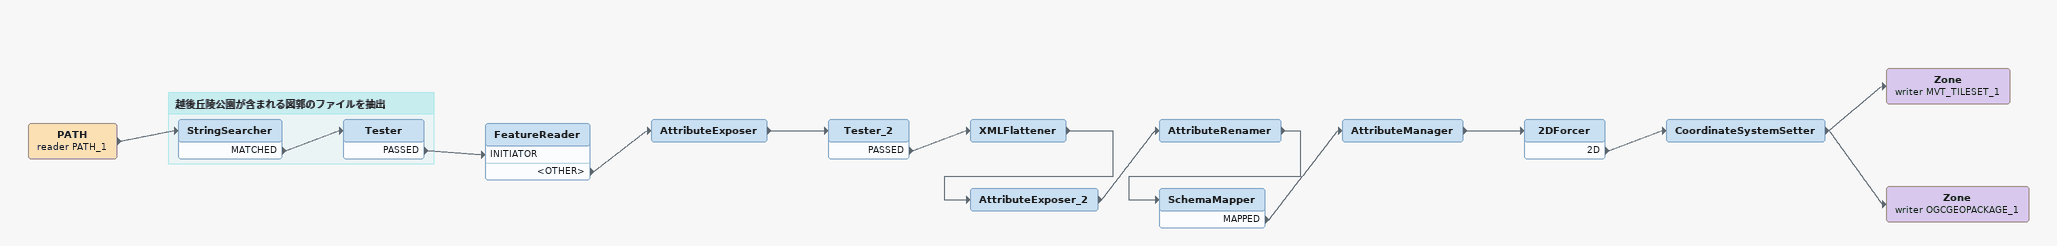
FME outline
PATH (reader PATH_1)
    -> StringSearcher
FeatureReader
    <OTHER> -> AttributeExposer
AttributeExposer
    -> Tester_2
Tester_2
    PASSED -> XMLFlattener
XMLFlattener
    -> AttributeExposer_2
AttributeExposer_2
    -> AttributeRenamer
AttributeRenamer
    -> SchemaMapper
SchemaMapper
    MAPPED -> AttributeManager
AttributeManager
    -> 2DForcer
2DForcer
    2D -> CoordinateSystemSetter
CoordinateSystemSetter
    -> Zone (writer MVT_TILESET_1)
    -> Zone (writer OGCGEOPACKAGE_1)
Zone (writer MVT_TILESET_1)
Zone (writer OGCGEOPACKAGE_1)

Bookmark: 越後丘陵公園が含まれる図郭のファイルを抽出
StringSearcher
    MATCHED -> Tester
Tester
    PASSED -> FeatureReader [INITIATOR]
